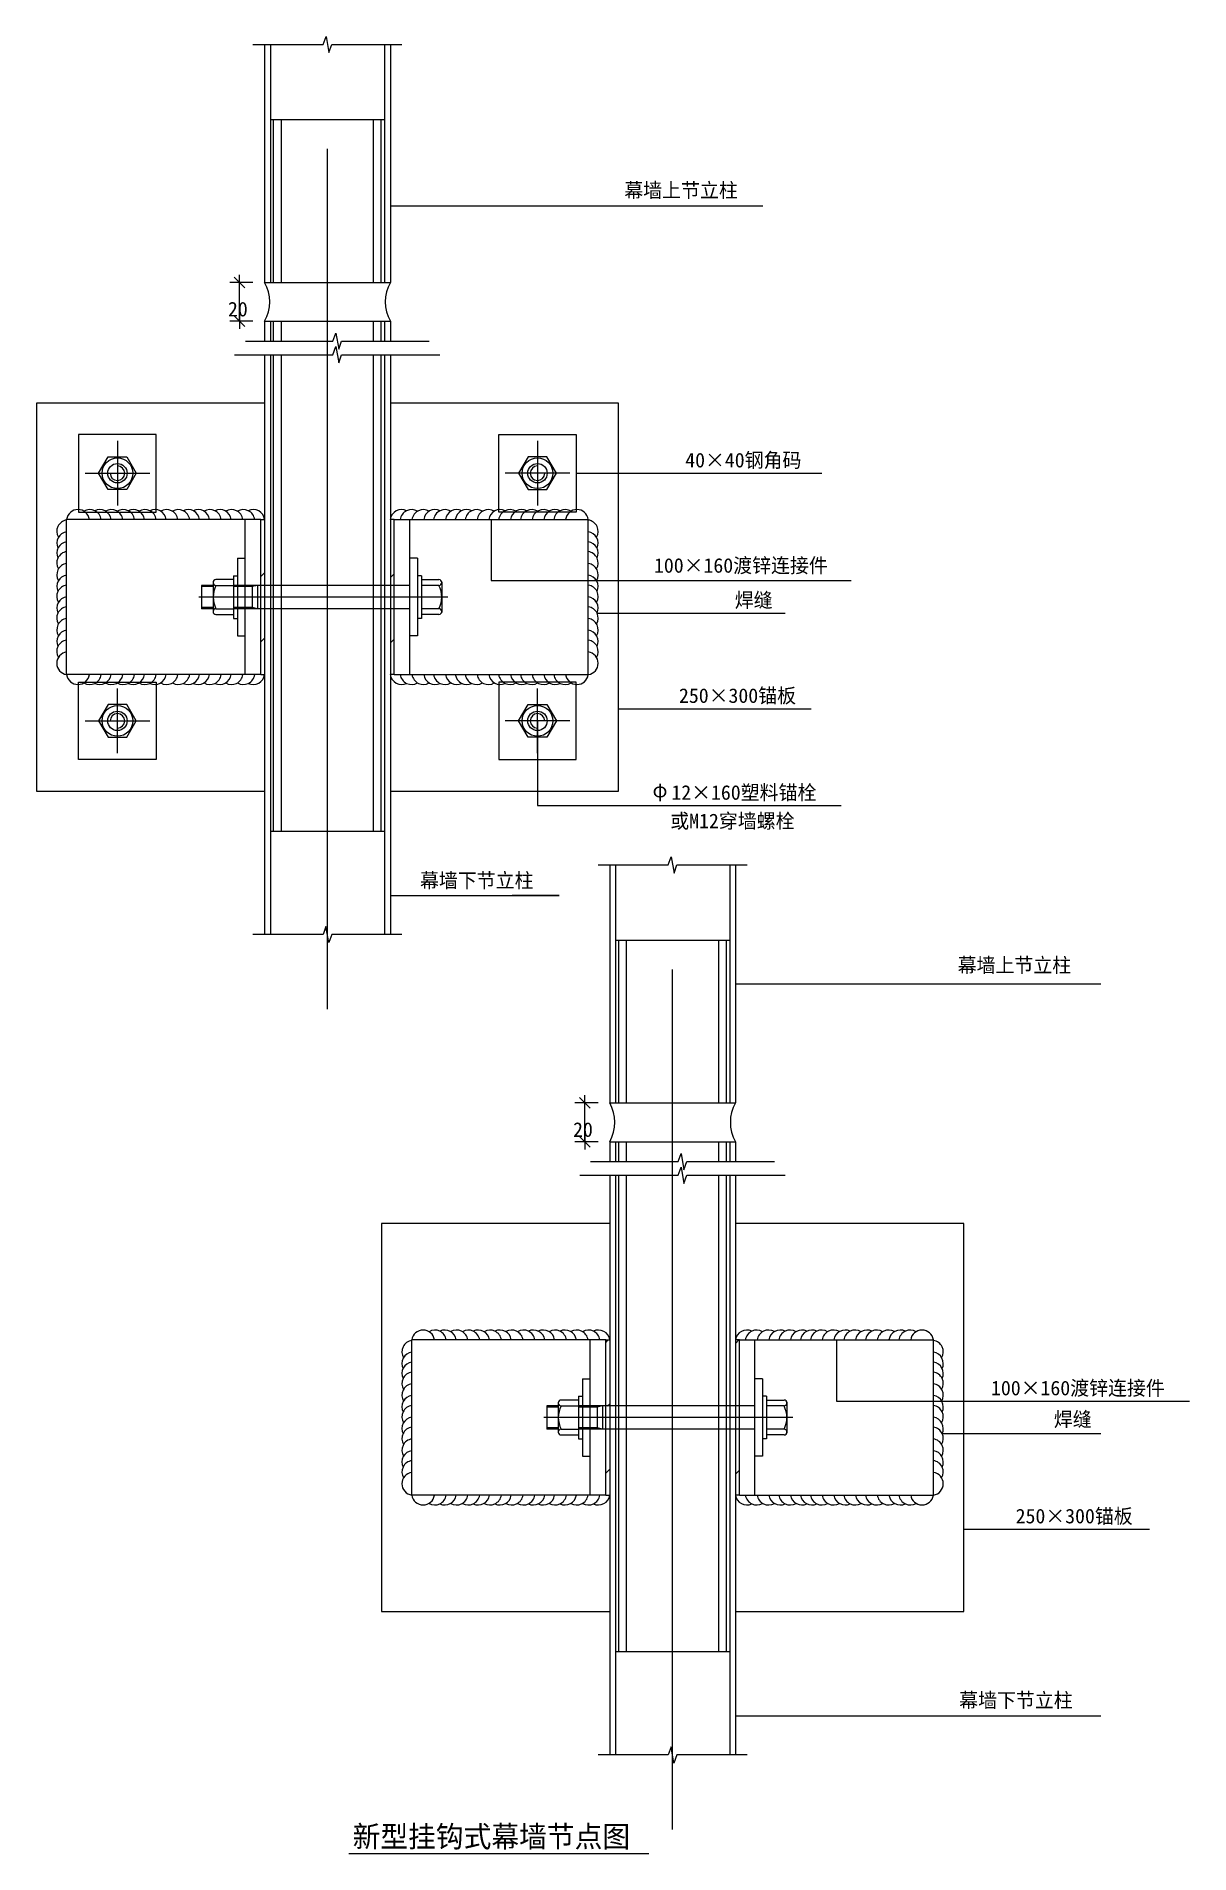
# Model space of a CAD drawing. Header units: metres. Extents: x 111967 to 112561, y 38886 to 39823.
import ezdxf

# ---------------------------------------------------------------- set-up
doc = ezdxf.new("R2010")
doc.units = ezdxf.units.M
for name, color, linetype in [('AXIS', 3, 'Continuous'), ('DOTE', 1, 'Continuous'), ('LAYER4', 6, 'Continuous'), ('PUB_DIM', 3, 'Continuous'), ('虚线', 5, 'Continuous')]:
    doc.layers.add(name, color=color, linetype=linetype)

# ---------------------------------------------------------------- blocks, each defined once
blk = doc.blocks.new('_ArchTick')
blk.add_line((-0.72, 0), (0.72, 0))
at = {"color": 0, "linetype": 'ByBlock'}
blk.add_lwpolyline([(-0.5, -0.5), (0.5, 0.5)], dxfattribs=at)

msp = doc.modelspace()

# ---------------------------------------------------------------- hatches: boundary and pattern name
at = {"layer": 'PUB_DIM'}
h = msp.add_hatch(dxfattribs=at)
h.set_pattern_fill('DASH', scale=30)
h.paths.add_polyline_path([(112149.3, 39696.07), (112116.9, 39696.07), (112116.9, 39676.07), (112149.3, 39676.07, -0.26)])
h.paths.add_polyline_path([(112116.9, 39696.07), (112084.49, 39696.07, -0.26), (112084.49, 39676.07), (112116.9, 39676.07)])
h = msp.add_hatch(dxfattribs=at)
h.set_pattern_fill('SACNCR', scale=10)
h.paths.add_polyline_path([(112084.49, 39527.93), (112082.49, 39527.93), (112082.49, 39493.93), (112084.49, 39493.93)])
h.paths.add_polyline_path([(112084.49, 39573.93), (112082.49, 39573.93), (112082.49, 39539.93), (112084.49, 39539.93)])
h.paths.add_polyline_path([(112151.3, 39573.93), (112149.3, 39573.93), (112149.3, 39539.93), (112151.3, 39539.93)])
h.paths.add_polyline_path([(112151.3, 39527.93), (112149.3, 39527.93), (112149.3, 39493.93), (112151.3, 39493.93)])
h = msp.add_hatch(dxfattribs=at)
h.set_pattern_fill('DASH', scale=30)
h.paths.add_polyline_path([(112327.13, 39273.22), (112294.72, 39273.22), (112294.72, 39253.22), (112327.13, 39253.22, -0.26)])
h.paths.add_polyline_path([(112294.72, 39273.22), (112262.32, 39273.22, -0.26), (112262.32, 39253.22), (112294.72, 39253.22)])
h = msp.add_hatch(dxfattribs=at)
h.set_pattern_fill('SACNCR', scale=10)
h.paths.add_polyline_path([(112262.32, 39105.08), (112260.32, 39105.08), (112260.32, 39071.08), (112262.32, 39071.08)])
h.paths.add_polyline_path([(112262.32, 39151.08), (112260.32, 39151.08), (112260.32, 39117.08), (112262.32, 39117.08)])
h.paths.add_polyline_path([(112329.13, 39151.08), (112327.13, 39151.08), (112327.13, 39117.08), (112329.13, 39117.08)])
h.paths.add_polyline_path([(112329.13, 39105.08), (112327.13, 39105.08), (112327.13, 39071.08), (112329.13, 39071.08)])

# ---------------------------------------------------------------- linework, layer by layer
msp.add_line((112127.86, 38886.3), (112282.53, 38886.3))
at = {"layer": 'AXIS'}
for p, q in [((112058.02, 39539.33), (112052.02, 39539.33)), ((112078.08, 39539.33), (112068.49, 39539.33)), ((112080.85, 39539.93), (112078.08, 39539.33)), ((112080.85, 39539.93), (112080.85, 39527.93)), ((112058.02, 39528.53), (112052.02, 39528.53)), ((112078.08, 39528.53), (112068.49, 39528.53)), ((112080.85, 39527.93), (112078.08, 39528.53)), ((112379.13, 39151.08), (112379.13, 39119.53)), ((112235.85, 39116.48), (112229.85, 39116.48)), ((112255.91, 39116.48), (112246.32, 39116.48)), ((112258.67, 39117.08), (112255.91, 39116.48)), ((112258.67, 39117.08), (112258.67, 39105.08)), ((112379.13, 39119.53), (112561.14, 39119.53)), ((112235.85, 39105.68), (112229.85, 39105.68)), ((112255.91, 39105.68), (112246.32, 39105.68)), ((112258.67, 39105.08), (112255.91, 39105.68))]:
    msp.add_line(p, q, dxfattribs=at)
for centre, start, end in [((111983.34, 39567.77), 98.21, 210.77), ((111988.36, 39573.09), 8.21, 171.79), ((111994.42, 39573.09), 8.21, 120.77), ((111999.54, 39573.09), 8.21, 115.6), ((112005.57, 39573.09), 8.21, 120.6), ((112011.63, 39573.09), 8.21, 120.77), ((112016.75, 39573.09), 8.21, 115.6), ((112022.82, 39573.09), 8.21, 120.77), ((112027.94, 39573.09), 8.21, 115.6), ((112033.97, 39573.09), 8.21, 120.6), ((112040.03, 39573.09), 8.21, 120.77), ((112045.15, 39573.09), 8.21, 115.6), ((112050.27, 39573.09), 8.21, 115.6), ((112056.33, 39573.09), 8.21, 120.77), ((112061.45, 39573.09), 8.21, 115.6), ((112067.49, 39573.09), 8.21, 120.6), ((112073.55, 39573.09), 8.21, 120.77), ((112078.67, 39573.09), 8.21, 115.6), ((112155.13, 39573.09), 64.4, 171.79), ((112160.25, 39573.09), 59.23, 171.79), ((112166.31, 39573.09), 59.4, 171.79), ((112172.34, 39573.09), 64.4, 171.79), ((112177.46, 39573.09), 59.23, 171.79), ((112183.52, 39573.09), 64.4, 171.79), ((112188.64, 39573.09), 64.4, 171.79), ((112193.76, 39573.09), 59.23, 171.79), ((112199.83, 39573.09), 59.4, 171.79), ((112205.86, 39573.09), 64.4, 171.79), ((112210.98, 39573.09), 59.23, 171.79), ((112217.04, 39573.09), 64.4, 171.79), ((112222.16, 39573.09), 59.23, 171.79), ((112228.22, 39573.09), 59.4, 171.79), ((112234.25, 39573.09), 64.4, 171.79), ((112239.38, 39573.09), 59.23, 171.79), ((112245.44, 39573.09), 8.21, 171.79), ((112250.45, 39567.77), 329.23, 81.79), ((111983.34, 39561.71), 98.21, 205.6), ((111983.34, 39556.59), 98.21, 205.6), ((112250.45, 39561.71), 334.4, 81.79), ((112250.45, 39556.59), 334.4, 81.79), ((111983.34, 39551.47), 98.21, 210.77), ((112250.45, 39551.47), 329.23, 81.79), ((111983.34, 39545.41), 98.21, 210.6), ((111983.34, 39539.37), 98.21, 205.6), ((112250.45, 39545.41), 329.4, 81.79), ((112250.45, 39539.37), 334.4, 81.79), ((111983.34, 39534.25), 98.21, 210.77), ((111983.34, 39528.19), 98.21, 205.6), ((112250.45, 39534.25), 329.23, 81.79), ((112250.45, 39528.19), 334.4, 81.79), ((111983.34, 39523.07), 98.21, 210.77), ((112250.45, 39523.07), 329.23, 81.79), ((111983.34, 39517.01), 98.21, 210.6), ((111983.34, 39510.98), 98.21, 205.6), ((112250.45, 39517.01), 329.4, 81.79), ((112250.45, 39510.98), 334.4, 81.79), ((111983.34, 39505.86), 98.21, 210.77), ((112250.45, 39505.86), 329.23, 81.79), ((111983.34, 39499.8), 98.21, 261.79), ((112250.45, 39499.8), 278.21, 81.79), ((111988.36, 39494.78), 188.21, 351.79), ((111994.42, 39494.78), 239.23, 351.79), ((111999.54, 39494.78), 244.4, 351.79), ((112005.57, 39494.78), 239.4, 351.79), ((112011.63, 39494.78), 239.23, 351.79), ((112016.75, 39494.78), 244.4, 351.79), ((112022.82, 39494.78), 239.23, 351.79), ((112027.94, 39494.78), 244.4, 351.79), ((112033.97, 39494.78), 239.4, 351.79), ((112040.03, 39494.78), 239.23, 351.79), ((112045.15, 39494.78), 244.4, 351.79), ((112050.27, 39494.78), 244.4, 351.79), ((112056.33, 39494.78), 239.23, 351.79), ((112061.45, 39494.78), 244.4, 351.79), ((112067.49, 39494.78), 239.4, 351.79), ((112073.55, 39494.78), 239.23, 351.79), ((112078.67, 39494.78), 244.4, 351.79), ((112155.13, 39494.78), 188.21, 295.6), ((112160.25, 39494.78), 188.21, 300.77), ((112166.31, 39494.78), 188.21, 300.6), ((112172.34, 39494.78), 188.21, 295.6), ((112177.46, 39494.78), 188.21, 300.77), ((112183.52, 39494.78), 188.21, 295.6), ((112188.64, 39494.78), 188.21, 295.6), ((112193.76, 39494.78), 188.21, 300.77), ((112199.83, 39494.78), 188.21, 300.6), ((112205.86, 39494.78), 188.21, 295.6), ((112210.98, 39494.78), 188.21, 300.77), ((112217.04, 39494.78), 188.21, 295.6), ((112222.16, 39494.78), 188.21, 300.77), ((112228.22, 39494.78), 188.21, 300.6), ((112234.25, 39494.78), 188.21, 295.6), ((112239.38, 39494.78), 188.21, 300.77), ((112245.44, 39494.78), 188.21, 351.79), ((112161.17, 39144.92), 98.21, 210.77), ((112166.18, 39150.23), 8.21, 171.79), ((112172.25, 39150.23), 8.21, 120.77), ((112177.37, 39150.23), 8.21, 115.6), ((112183.4, 39150.23), 8.21, 120.6), ((112189.46, 39150.23), 8.21, 120.77), ((112194.58, 39150.23), 8.21, 115.6), ((112200.64, 39150.23), 8.21, 120.77), ((112205.76, 39150.23), 8.21, 115.6), ((112211.8, 39150.23), 8.21, 120.6), ((112217.86, 39150.23), 8.21, 120.77), ((112222.98, 39150.23), 8.21, 115.6), ((112228.1, 39150.23), 8.21, 115.6), ((112234.16, 39150.23), 8.21, 120.77), ((112239.28, 39150.23), 8.21, 115.6), ((112245.31, 39150.23), 8.21, 120.6), ((112251.37, 39150.23), 8.21, 120.77), ((112256.5, 39150.23), 8.21, 115.6), ((112332.95, 39150.23), 64.4, 171.79), ((112338.07, 39150.23), 59.23, 171.79), ((112344.14, 39150.23), 59.4, 171.79), ((112350.17, 39150.23), 64.4, 171.79), ((112355.29, 39150.23), 59.23, 171.79), ((112361.35, 39150.23), 64.4, 171.79), ((112366.47, 39150.23), 64.4, 171.79), ((112371.59, 39150.23), 59.23, 171.79), ((112377.65, 39150.23), 59.4, 171.79), ((112383.69, 39150.23), 64.4, 171.79), ((112388.81, 39150.23), 59.23, 171.79), ((112394.87, 39150.23), 64.4, 171.79), ((112399.99, 39150.23), 59.23, 171.79), ((112406.05, 39150.23), 59.4, 171.79), ((112412.08, 39150.23), 64.4, 171.79), ((112417.2, 39150.23), 59.23, 171.79), ((112423.26, 39150.23), 8.21, 171.79), ((112428.28, 39144.92), 329.23, 81.79), ((112161.17, 39138.86), 98.21, 205.6), ((112428.28, 39138.86), 334.4, 81.79), ((112161.17, 39133.74), 98.21, 205.6), ((112161.17, 39128.62), 98.21, 210.77), ((112428.28, 39133.74), 334.4, 81.79), ((112428.28, 39128.62), 329.23, 81.79), ((112161.17, 39122.56), 98.21, 210.6), ((112161.17, 39116.52), 98.21, 205.6), ((112428.28, 39122.56), 329.4, 81.79), ((112428.28, 39116.52), 334.4, 81.79), ((112161.17, 39111.4), 98.21, 210.77), ((112428.28, 39111.4), 329.23, 81.79), ((112161.17, 39105.34), 98.21, 205.6), ((112161.17, 39100.22), 98.21, 210.77), ((112428.28, 39105.34), 334.4, 81.79), ((112428.28, 39100.22), 329.23, 81.79), ((112161.17, 39094.16), 98.21, 210.6), ((112161.17, 39088.13), 98.21, 205.6), ((112428.28, 39094.16), 329.4, 81.79), ((112428.28, 39088.13), 334.4, 81.79), ((112161.17, 39083.01), 98.21, 210.77), ((112428.28, 39083.01), 329.23, 81.79), ((112161.17, 39076.94), 98.21, 261.79), ((112428.28, 39076.94), 278.21, 81.79), ((112166.18, 39071.93), 188.21, 351.79), ((112172.25, 39071.93), 239.23, 351.79), ((112177.37, 39071.93), 244.4, 351.79), ((112183.4, 39071.93), 239.4, 351.79), ((112189.46, 39071.93), 239.23, 351.79), ((112194.58, 39071.93), 244.4, 351.79), ((112200.64, 39071.93), 239.23, 351.79), ((112205.76, 39071.93), 244.4, 351.79), ((112211.8, 39071.93), 239.4, 351.79), ((112217.86, 39071.93), 239.23, 351.79), ((112222.98, 39071.93), 244.4, 351.79), ((112228.1, 39071.93), 244.4, 351.79), ((112234.16, 39071.93), 239.23, 351.79), ((112239.28, 39071.93), 244.4, 351.79), ((112245.31, 39071.93), 239.4, 351.79), ((112251.37, 39071.93), 239.23, 351.79), ((112256.5, 39071.93), 244.4, 351.79), ((112332.95, 39071.93), 188.21, 295.6), ((112338.07, 39071.93), 188.21, 300.77), ((112344.14, 39071.93), 188.21, 300.6), ((112350.17, 39071.93), 188.21, 295.6), ((112355.29, 39071.93), 188.21, 300.77), ((112361.35, 39071.93), 188.21, 295.6), ((112366.47, 39071.93), 188.21, 295.6), ((112371.59, 39071.93), 188.21, 300.77), ((112377.65, 39071.93), 188.21, 300.6), ((112383.69, 39071.93), 188.21, 295.6), ((112388.81, 39071.93), 188.21, 300.77), ((112394.87, 39071.93), 188.21, 295.6), ((112399.99, 39071.93), 188.21, 300.77), ((112406.05, 39071.93), 188.21, 300.6), ((112412.08, 39071.93), 188.21, 295.6), ((112417.2, 39071.93), 188.21, 300.77), ((112423.26, 39071.93), 188.21, 351.79)]:
    msp.add_arc(centre, 5.92, start, end, dxfattribs=at)
at = {"layer": 'DOTE'}
for p, q in [((112084.49, 39818.7), (112084.49, 39696.07)), ((112149.3, 39818.7), (112149.3, 39696.07)), ((112084.49, 39696.07), (112149.3, 39696.07)), ((112084.49, 39676.07), (112149.3, 39676.07)), ((112084.49, 39676.07), (112084.49, 39665.8)), ((112149.3, 39676.07), (112149.3, 39665.8)), ((112084.49, 39658.79), (112084.49, 39360.01)), ((112149.3, 39658.79), (112149.3, 39360.01)), ((112082.49, 39573.93), (111982.49, 39573.93)), ((112082.49, 39573.93), (111982.49, 39573.93)), ((111982.49, 39493.93), (111982.49, 39573.93)), ((112074.49, 39493.93), (112074.49, 39573.93)), ((112082.49, 39573.93), (112084.49, 39573.93)), ((112082.49, 39573.93), (112084.49, 39573.93)), ((112082.49, 39493.93), (112082.49, 39573.93)), ((112151.3, 39573.93), (112149.3, 39573.93)), ((112151.3, 39573.93), (112149.3, 39573.93)), ((112151.3, 39573.93), (112149.3, 39573.93)), ((112151.3, 39573.93), (112251.3, 39573.93)), ((112151.3, 39573.93), (112251.3, 39573.93)), ((112151.3, 39493.93), (112151.3, 39573.93)), ((112151.3, 39573.93), (112251.3, 39573.93)), ((112159.3, 39493.93), (112159.3, 39573.93)), ((112251.3, 39493.93), (112251.3, 39573.93)), ((112070.49, 39553.93), (112070.49, 39513.93)), ((112070.49, 39553.93), (112074.49, 39553.93)), ((112163.3, 39553.93), (112159.3, 39553.93)), ((112163.3, 39553.93), (112163.3, 39513.93)), ((112068.49, 39544.93), (112068.49, 39522.93)), ((112068.49, 39544.93), (112070.49, 39544.93)), ((112070.49, 39544.93), (112070.49, 39522.93)), ((112163.3, 39544.93), (112163.3, 39522.93)), ((112165.3, 39544.93), (112163.3, 39544.93)), ((112165.3, 39544.93), (112165.3, 39522.93)), ((112058.02, 39539.93), (112052.02, 39539.93)), ((112052.02, 39539.93), (112052.02, 39527.93)), ((112058.02, 39541.85), (112058.02, 39526.01)), ((112068.49, 39542.93), (112059.46, 39542.93)), ((112059.46, 39539.93), (112068.49, 39539.93)), ((112159.3, 39539.93), (112068.49, 39539.93)), ((112078.08, 39539.93), (112078.08, 39527.93)), ((112165.3, 39542.93), (112174.33, 39542.93)), ((112174.33, 39539.93), (112165.3, 39539.93)), ((112175.77, 39541.85), (112175.77, 39526.01)), ((112058.02, 39527.93), (112052.02, 39527.93)), ((112059.46, 39527.93), (112068.49, 39527.93)), ((112059.46, 39524.93), (112068.49, 39524.93)), ((112159.3, 39527.93), (112068.49, 39527.93)), ((112174.33, 39527.93), (112165.3, 39527.93)), ((112174.33, 39524.93), (112165.3, 39524.93)), ((112068.49, 39522.93), (112070.49, 39522.93)), ((112165.3, 39522.93), (112163.3, 39522.93)), ((112070.49, 39513.93), (112074.49, 39513.93)), ((112163.3, 39513.93), (112159.3, 39513.93)), ((112082.49, 39493.93), (111982.49, 39493.93)), ((112082.49, 39493.93), (112084.49, 39493.93)), ((112151.3, 39493.93), (112149.3, 39493.93)), ((112151.3, 39493.93), (112149.3, 39493.93)), ((112151.3, 39493.93), (112251.3, 39493.93)), ((112151.3, 39493.93), (112251.3, 39493.93)), ((112262.32, 39395.85), (112262.32, 39273.22)), ((112327.13, 39395.85), (112327.13, 39273.22)), ((112262.32, 39273.22), (112327.13, 39273.22)), ((112262.32, 39253.22), (112262.32, 39242.95)), ((112262.32, 39253.22), (112327.13, 39253.22)), ((112327.13, 39253.22), (112327.13, 39242.95)), ((112262.32, 39235.94), (112262.32, 38937.16)), ((112327.13, 39235.94), (112327.13, 38937.16)), ((112160.32, 39071.08), (112160.32, 39151.08)), ((112260.32, 39151.08), (112160.32, 39151.08)), ((112260.32, 39151.08), (112160.32, 39151.08)), ((112252.32, 39071.08), (112252.32, 39151.08)), ((112260.32, 39071.08), (112260.32, 39151.08)), ((112260.32, 39151.08), (112262.32, 39151.08)), ((112260.32, 39151.08), (112262.32, 39151.08)), ((112329.13, 39151.08), (112327.13, 39151.08)), ((112329.13, 39151.08), (112327.13, 39151.08)), ((112329.13, 39151.08), (112327.13, 39151.08)), ((112329.13, 39151.08), (112429.13, 39151.08)), ((112329.13, 39071.08), (112329.13, 39151.08)), ((112329.13, 39151.08), (112429.13, 39151.08)), ((112329.13, 39151.08), (112429.13, 39151.08)), ((112337.13, 39071.08), (112337.13, 39151.08)), ((112429.13, 39071.08), (112429.13, 39151.08)), ((112246.32, 39122.08), (112248.32, 39122.08)), ((112246.32, 39122.08), (112246.32, 39100.08)), ((112248.32, 39131.08), (112252.32, 39131.08)), ((112248.32, 39131.08), (112248.32, 39091.08)), ((112248.32, 39122.08), (112248.32, 39100.08)), ((112341.13, 39131.08), (112337.13, 39131.08)), ((112341.13, 39131.08), (112341.13, 39091.08)), ((112343.13, 39122.08), (112341.13, 39122.08)), ((112341.13, 39122.08), (112341.13, 39100.08)), ((112343.13, 39122.08), (112343.13, 39100.08)), ((112229.85, 39117.08), (112229.85, 39105.08)), ((112235.85, 39117.08), (112229.85, 39117.08)), ((112235.85, 39119), (112235.85, 39103.16)), ((112246.32, 39120.08), (112237.29, 39120.08)), ((112237.29, 39117.08), (112246.32, 39117.08)), ((112337.13, 39117.08), (112246.32, 39117.08)), ((112255.91, 39117.08), (112255.91, 39105.08)), ((112343.13, 39120.08), (112352.16, 39120.08)), ((112352.16, 39117.08), (112343.13, 39117.08)), ((112353.6, 39119), (112353.6, 39103.16)), ((112235.85, 39105.08), (112229.85, 39105.08)), ((112237.29, 39105.08), (112246.32, 39105.08)), ((112337.13, 39105.08), (112246.32, 39105.08)), ((112352.16, 39105.08), (112343.13, 39105.08)), ((112237.29, 39102.08), (112246.32, 39102.08)), ((112246.32, 39100.08), (112248.32, 39100.08)), ((112343.13, 39100.08), (112341.13, 39100.08)), ((112352.16, 39102.08), (112343.13, 39102.08)), ((112248.32, 39091.08), (112252.32, 39091.08)), ((112341.13, 39091.08), (112337.13, 39091.08)), ((112260.32, 39071.08), (112160.32, 39071.08)), ((112260.32, 39071.08), (112262.32, 39071.08)), ((112329.13, 39071.08), (112327.13, 39071.08)), ((112329.13, 39071.08), (112327.13, 39071.08)), ((112329.13, 39071.08), (112429.13, 39071.08)), ((112329.13, 39071.08), (112429.13, 39071.08))]:
    msp.add_line(p, q, dxfattribs=at)
for points in [[(112084.49, 39633.93), (111966.9, 39633.93), (111966.9, 39433.93), (112084.49, 39433.93)], [(112149.3, 39433.93), (112266.9, 39433.93), (112266.9, 39633.93), (112149.3, 39633.93)], [(112262.32, 39211.08), (112144.72, 39211.08), (112144.72, 39011.08), (112262.32, 39011.08)], [(112327.13, 39011.08), (112444.72, 39011.08), (112444.72, 39211.08), (112327.13, 39211.08)]]:
    msp.add_lwpolyline(points, dxfattribs=at)
for points in [[(111988.68, 39617.74), (111988.68, 39577.74), (112028.68, 39577.74), (112028.68, 39617.74)], [(112245.11, 39617.74), (112245.11, 39577.74), (112205.11, 39577.74), (112205.11, 39617.74)], [(112013.54, 39589.32), (112003.82, 39589.32), (111998.96, 39597.74), (112003.82, 39606.16), (112013.54, 39606.16), (112018.4, 39597.74)], [(112220.25, 39589.32), (112229.98, 39589.32), (112234.84, 39597.74), (112229.98, 39606.16), (112220.25, 39606.16), (112215.39, 39597.74)], [(111988.68, 39450.12), (111988.68, 39490.12), (112028.68, 39490.12), (112028.68, 39450.12)], [(112245.11, 39450.12), (112245.11, 39490.12), (112205.11, 39490.12), (112205.11, 39450.12)], [(112013.54, 39478.54), (112003.82, 39478.54), (111998.96, 39470.12), (112003.82, 39461.7), (112013.54, 39461.7), (112018.4, 39470.12)], [(112220.25, 39478.54), (112229.98, 39478.54), (112234.84, 39470.12), (112229.98, 39461.7), (112220.25, 39461.7), (112215.39, 39470.12)]]:
    msp.add_lwpolyline(points, close=True, dxfattribs=at)
for centre, radius in [((112008.68, 39597.74), 7.93), ((112008.68, 39597.74), 5), ((112225.11, 39597.74), 7.93), ((112225.11, 39597.74), 5), ((112008.68, 39470.12), 7.93), ((112225.11, 39470.12), 7.93), ((112008.68, 39470.12), 5), ((112225.11, 39470.12), 5)]:
    msp.add_circle(centre, radius, dxfattribs=at)
for centre, radius, start, end in [((112008.68, 39597.74), 3.75, 180, 90), ((112225.11, 39597.74), 3.75, 90, 0), ((112059.46, 39541.43), 1.5, 90, 270), ((112071.24, 39533.93), 13.22, 153.01, 206.99), ((112174.33, 39541.43), 1.5, 270, 90), ((112162.55, 39533.93), 13.22, 333.01, 26.99), ((112059.46, 39526.43), 1.5, 90, 270), ((112174.33, 39526.43), 1.5, 270, 90), ((112008.68, 39470.12), 3.75, 270, 180), ((112225.11, 39470.12), 3.75, 0, 270), ((112237.29, 39118.58), 1.5, 90, 270), ((112249.07, 39111.08), 13.22, 153.01, 206.99), ((112352.16, 39118.58), 1.5, 270, 90), ((112340.38, 39111.08), 13.22, 333.01, 26.99), ((112237.29, 39103.58), 1.5, 90, 270), ((112352.16, 39103.58), 1.5, 270, 90)]:
    msp.add_arc(centre, radius, start, end, dxfattribs=at)
at = {"layer": 'LAYER4'}
for p, q in [((112116.9, 39321.6), (112116.9, 39764.85)), ((112178.88, 39533.93), (112050.61, 39533.93)), ((112294.72, 38898.74), (112294.72, 39342)), ((112356.71, 39111.08), (112228.44, 39111.08))]:
    msp.add_line(p, q, dxfattribs=at)
at = {"layer": 'PUB_DIM'}
for p, q in [((112078.49, 39818.7), (112114.65, 39818.7)), ((112114.65, 39818.7), (112116.18, 39822.9)), ((112116.18, 39822.9), (112117.66, 39814.5)), ((112117.66, 39814.5), (112119.15, 39818.7)), ((112119.15, 39818.7), (112155.3, 39818.7)), ((112149.3, 39735.49), (112303.22, 39735.49)), ((112303.22, 39735.49), (112341.2, 39735.49)), ((112078.49, 39696.07), (112066.62, 39696.07)), ((112071.62, 39676.07), (112071.62, 39696.07)), ((112078.49, 39676.07), (112066.62, 39676.07)), ((112074.58, 39665.8), (112119.71, 39665.8)), ((112119.71, 39665.8), (112121.24, 39670)), ((112121.24, 39670), (112122.72, 39661.6)), ((112122.72, 39661.6), (112124.21, 39665.8)), ((112124.21, 39665.8), (112169.34, 39665.8)), ((112069.04, 39658.79), (112119.71, 39658.79)), ((112119.71, 39658.79), (112121.24, 39662.99)), ((112121.24, 39662.99), (112122.72, 39654.59)), ((112122.72, 39654.59), (112124.21, 39658.79)), ((112124.21, 39658.79), (112174.88, 39658.79)), ((112245.11, 39597.74), (112306.83, 39597.74)), ((112306.83, 39597.74), (112371.64, 39597.74)), ((112201.3, 39573.93), (112201.3, 39542.38)), ((112201.3, 39542.38), (112386.77, 39542.38)), ((112255.8, 39525.62), (112298.29, 39525.62)), ((112298.29, 39525.62), (112352.69, 39525.62)), ((112225.11, 39470.12), (112225.11, 39426.46)), ((112266.9, 39476.38), (112300.44, 39476.38)), ((112300.44, 39476.38), (112366.18, 39476.38)), ((112225.11, 39426.46), (112381.58, 39426.46)), ((112256.32, 39395.85), (112292.47, 39395.85)), ((112292.47, 39395.85), (112294, 39400.05)), ((112294, 39400.05), (112295.48, 39391.65)), ((112295.48, 39391.65), (112296.97, 39395.85)), ((112296.97, 39395.85), (112333.13, 39395.85)), ((112149.3, 39380.16), (112236.2, 39380.16)), ((112236.2, 39380.16), (112212.07, 39380.16)), ((112114.65, 39360.01), (112078.49, 39360.01)), ((112116.14, 39364.21), (112114.65, 39360.01)), ((112117.62, 39355.81), (112116.14, 39364.21)), ((112119.15, 39360.01), (112117.62, 39355.81)), ((112155.3, 39360.01), (112119.15, 39360.01)), ((112327.13, 39334.53), (112481.05, 39334.53)), ((112451.76, 39334.53), (112515.45, 39334.53)), ((112256.32, 39273.22), (112244.44, 39273.22)), ((112249.44, 39253.22), (112249.44, 39273.22)), ((112256.32, 39253.22), (112244.44, 39253.22)), ((112297.54, 39242.95), (112299.07, 39247.15)), ((112299.07, 39247.15), (112300.55, 39238.75)), ((112246.87, 39235.94), (112297.54, 39235.94)), ((112252.41, 39242.95), (112297.54, 39242.95)), ((112297.54, 39235.94), (112299.07, 39240.14)), ((112299.07, 39240.14), (112300.55, 39231.74)), ((112300.55, 39238.75), (112302.04, 39242.95)), ((112300.55, 39231.74), (112302.04, 39235.94)), ((112302.04, 39242.95), (112347.17, 39242.95)), ((112302.04, 39235.94), (112352.71, 39235.94)), ((112433.63, 39102.77), (112476.11, 39102.77)), ((112476.11, 39102.77), (112515.45, 39102.77)), ((112444.72, 39053.53), (112478.27, 39053.53)), ((112448.98, 39053.53), (112540.54, 39053.53)), ((112327.13, 38957.3), (112404.32, 38957.3)), ((112404.32, 38957.3), (112515.45, 38957.3)), ((112292.47, 38937.16), (112256.32, 38937.16)), ((112293.96, 38941.36), (112292.47, 38937.16)), ((112295.45, 38932.96), (112293.96, 38941.36)), ((112296.97, 38937.16), (112295.45, 38932.96)), ((112333.13, 38937.16), (112296.97, 38937.16))]:
    msp.add_line(p, q, dxfattribs=at)
for centre, start, end in [((112066.92, 39686.07), 330.36, 29.64), ((112166.88, 39686.07), 150.36, 209.64), ((112244.74, 39263.22), 330.36, 29.64), ((112344.7, 39263.22), 150.36, 209.64)]:
    msp.add_arc(centre, 20.22, start, end, dxfattribs=at)
at = {"layer": '虚线'}
for p, q in [((112087.48, 39818.7), (112087.48, 39696.07)), ((112146.31, 39818.7), (112146.31, 39696.07)), ((112087.48, 39779.99), (112146.31, 39779.99)), ((112088.98, 39779.99), (112088.98, 39696.07)), ((112092.98, 39779.99), (112092.98, 39696.07)), ((112140.48, 39779.99), (112140.48, 39696.07)), ((112144.48, 39779.99), (112144.48, 39696.07)), ((112087.48, 39676.07), (112087.48, 39665.8)), ((112088.98, 39676.07), (112088.98, 39665.8)), ((112092.98, 39676.07), (112092.98, 39665.8)), ((112140.48, 39676.07), (112140.48, 39665.8)), ((112144.48, 39676.07), (112144.48, 39665.8)), ((112146.31, 39676.07), (112146.31, 39665.8)), ((112087.48, 39658.79), (112087.48, 39360.01)), ((112088.98, 39658.79), (112088.98, 39413.34)), ((112092.98, 39658.79), (112092.98, 39413.34)), ((112140.48, 39658.79), (112140.48, 39413.34)), ((112144.48, 39658.79), (112144.48, 39413.34)), ((112146.31, 39658.79), (112146.31, 39360.01)), ((112008.68, 39614.41), (112008.68, 39581.08)), ((112225.11, 39614.41), (112225.11, 39581.08)), ((111992.01, 39597.74), (112025.35, 39597.74)), ((112241.78, 39597.74), (112208.45, 39597.74)), ((112008.68, 39453.45), (112008.68, 39486.79)), ((112225.11, 39453.45), (112225.11, 39486.79)), ((111992.01, 39470.12), (112025.35, 39470.12)), ((112241.78, 39470.12), (112208.45, 39470.12)), ((112087.48, 39413.34), (112146.31, 39413.34)), ((112265.31, 39395.85), (112265.31, 39273.22)), ((112324.14, 39395.85), (112324.14, 39273.22)), ((112265.31, 39357.14), (112324.14, 39357.14)), ((112266.81, 39357.14), (112266.81, 39273.22)), ((112270.81, 39357.14), (112270.81, 39273.22)), ((112318.31, 39357.14), (112318.31, 39273.22)), ((112322.31, 39357.14), (112322.31, 39273.22)), ((112265.31, 39253.22), (112265.31, 39242.95)), ((112266.81, 39253.22), (112266.81, 39242.95)), ((112270.81, 39253.22), (112270.81, 39242.95)), ((112318.31, 39253.22), (112318.31, 39242.95)), ((112322.31, 39253.22), (112322.31, 39242.95)), ((112324.14, 39253.22), (112324.14, 39242.95)), ((112265.31, 39235.94), (112265.31, 38937.16)), ((112266.81, 39235.94), (112266.81, 38990.49)), ((112270.81, 39235.94), (112270.81, 38990.49)), ((112318.31, 39235.94), (112318.31, 38990.49)), ((112322.31, 39235.94), (112322.31, 38990.49)), ((112324.14, 39235.94), (112324.14, 38937.16)), ((112265.31, 38990.49), (112324.14, 38990.49))]:
    msp.add_line(p, q, dxfattribs=at)

# ---------------------------------------------------------------- block references
at = {"layer": 'PUB_DIM', "xscale": 5.5, "yscale": 5.5, "zscale": 5.5}
for p, rotation in [((112071.62, 39696.07), 90), ((112071.62, 39676.07), 270), ((112249.44, 39273.22), 90), ((112249.44, 39253.22), 270)]:
    msp.add_blockref('_ArchTick', p, dxfattribs=dict(at, rotation=rotation))

# ---------------------------------------------------------------- texts
at = {"layer": 'AXIS'}
msp.add_text('100×160渡锌连接件', height=7.5, dxfattribs=at).set_placement((112458.78, 39122.53))
at = {"layer": 'PUB_DIM'}
for s, height, p in [('幕墙上节立柱', 7.5, (112269.83, 39739.84)), ('40×40钢角码', 7.5, (112301.24, 39600.74)), ('100×160渡锌连接件', 7.5, (112285.13, 39546.47)), ('焊缝', 7.5, (112326.77, 39528.62)), ('250×300锚板', 7.5, (112298.01, 39479.38)), ('φ', 7.5, (112284.37, 39430.7)), ('12×160塑料锚栓', 7.5, (112294.1, 39429.46)), ('或M12穿墙螺栓', 7.5, (112293.51, 39414.79)), ('幕墙下节立柱', 7.5, (112164.57, 39384.17)), ('幕墙上节立柱', 7.5, (112441.62, 39340.46)), ('焊缝', 7.5, (112491.17, 39106.42)), ('250×300锚板', 7.5, (112471.48, 39056.53)), ('幕墙下节立柱', 7.5, (112442.38, 38961.63)), ('新型挂钩式幕墙节点图', 11, (112129.85, 38889.62))]:
    msp.add_text(s, height=height, dxfattribs=at).set_placement(p)
at = {"layer": 'PUB_DIM', "char_height": 7.5, "attachment_point": 1}
for insert in [(112065.62, 39686.07), (112243.44, 39263.22)]:
    msp.add_mtext('\\A1;20', dxfattribs=dict(at, insert=insert))

doc.saveas('drawing.dxf')
